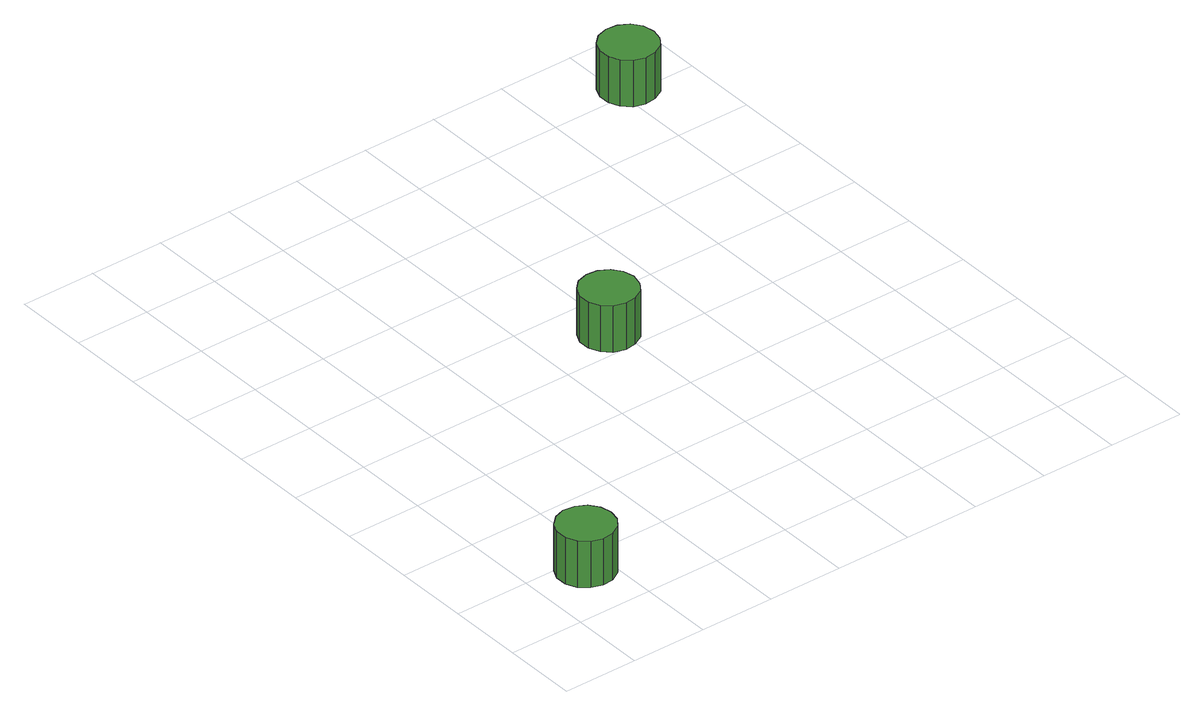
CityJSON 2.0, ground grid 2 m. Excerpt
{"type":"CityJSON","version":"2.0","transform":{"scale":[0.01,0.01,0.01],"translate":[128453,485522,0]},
"CityObjects":{
"tree1":{"type":"SolitaryVegetationObject","attributes":{"function":"something"},"geometry":[{"type":"MultiSurface","lod":"1","boundaries":[[[0,1,2,3,4,5,6,7,8,9,10,11,12,13,14]],[[15,16,17,18,19,20,21,22,23,24,25,26,27,28,29]],[[0,29,28,1]],[[1,28,27,2]],[[2,27,26,3]],[[3,26,25,4]],[[4,25,24,5]],[[5,24,23,6]],[[6,23,22,7]],[[7,22,21,8]],[[8,21,20,9]],[[9,20,19,10]],[[10,19,18,11]],[[11,18,17,12]],[[12,17,16,13]],[[13,16,15,14]],[[14,15,29,0]]]}]},
"tree2":{"type":"SolitaryVegetationObject","attributes":{"function":"something"},"geometry":[{"type":"MultiSurface","lod":"1","boundaries":[[[30,31,32,33,34,35,36,37,38,39,40,41,42,43,44]],[[45,46,47,48,49,50,51,52,53,54,55,56,57,58,59]],[[30,59,58,31]],[[31,58,57,32]],[[32,57,56,33]],[[33,56,55,34]],[[34,55,54,35]],[[35,54,53,36]],[[36,53,52,37]],[[37,52,51,38]],[[38,51,50,39]],[[39,50,49,40]],[[40,49,48,41]],[[41,48,47,42]],[[42,47,46,43]],[[43,46,45,44]],[[44,45,59,30]]]}]},
"tree3":{"type":"SolitaryVegetationObject","attributes":{"function":"something"},"geometry":[{"type":"MultiSurface","lod":"1","boundaries":[[[60,61,62,63,64,65,66,67,68,69,70,71,72,73,74]],[[75,76,77,78,79,80,81,82,83,84,85,86,87,88,89]],[[60,89,88,61]],[[61,88,87,62]],[[62,87,86,63]],[[63,86,85,64]],[[64,85,84,65]],[[65,84,83,66]],[[66,83,82,67]],[[67,82,81,68]],[[68,81,80,69]],[[69,80,79,70]],[[70,79,78,71]],[[71,78,77,72]],[[72,77,76,73]],[[73,76,75,74]],[[74,75,89,60]]]}]}
},
"vertices":[
[216,158,182],[210,188,182],[192,213,182],[165,228,182],[134,232,182],[105,222,182],[82,201,182],[69,173,182],[69,142,182],[82,114,182],[105,94,182],[134,84,182],[165,87,182],[192,103,182],[210,128,182],[210,128,53],[192,103,53],[165,87,53],[134,84,53],[105,94,53],[82,114,53],[69,142,53],[69,173,53],[82,201,53],[105,222,53],[134,232,53],[165,228,53],[192,213,53],[210,188,53],[216,158,53],
[847,867,186],[840,897,186],[822,922,186],[795,937,186],[765,940,186],[735,931,186],[713,910,186],[700,882,186],[700,851,186],[713,823,186],[735,802,186],[765,793,186],[795,796,186],[822,811,186],[840,836,186],[840,836,57],[822,811,57],[795,796,57],[765,793,57],[735,802,57],[713,823,57],[700,851,57],[700,882,57],[713,910,57],[735,931,57],[765,940,57],[795,937,57],[822,922,57],[840,897,57],[847,867,57],
[1477,1586,211],[1471,1617,211],[1453,1642,211],[1426,1657,211],[1395,1660,211],[1366,1651,211],[1343,1630,211],[1331,1602,211],[1331,1571,211],[1343,1543,211],[1366,1522,211],[1395,1513,211],[1426,1516,211],[1453,1531,211],[1471,1556,211],[1471,1556,82],[1453,1531,82],[1426,1516,82],[1395,1513,82],[1366,1522,82],[1343,1543,82],[1331,1571,82],[1331,1602,82],[1343,1630,82],[1366,1651,82],[1395,1660,82],[1426,1657,82],[1453,1642,82],[1471,1617,82],[1477,1586,82]
]}
